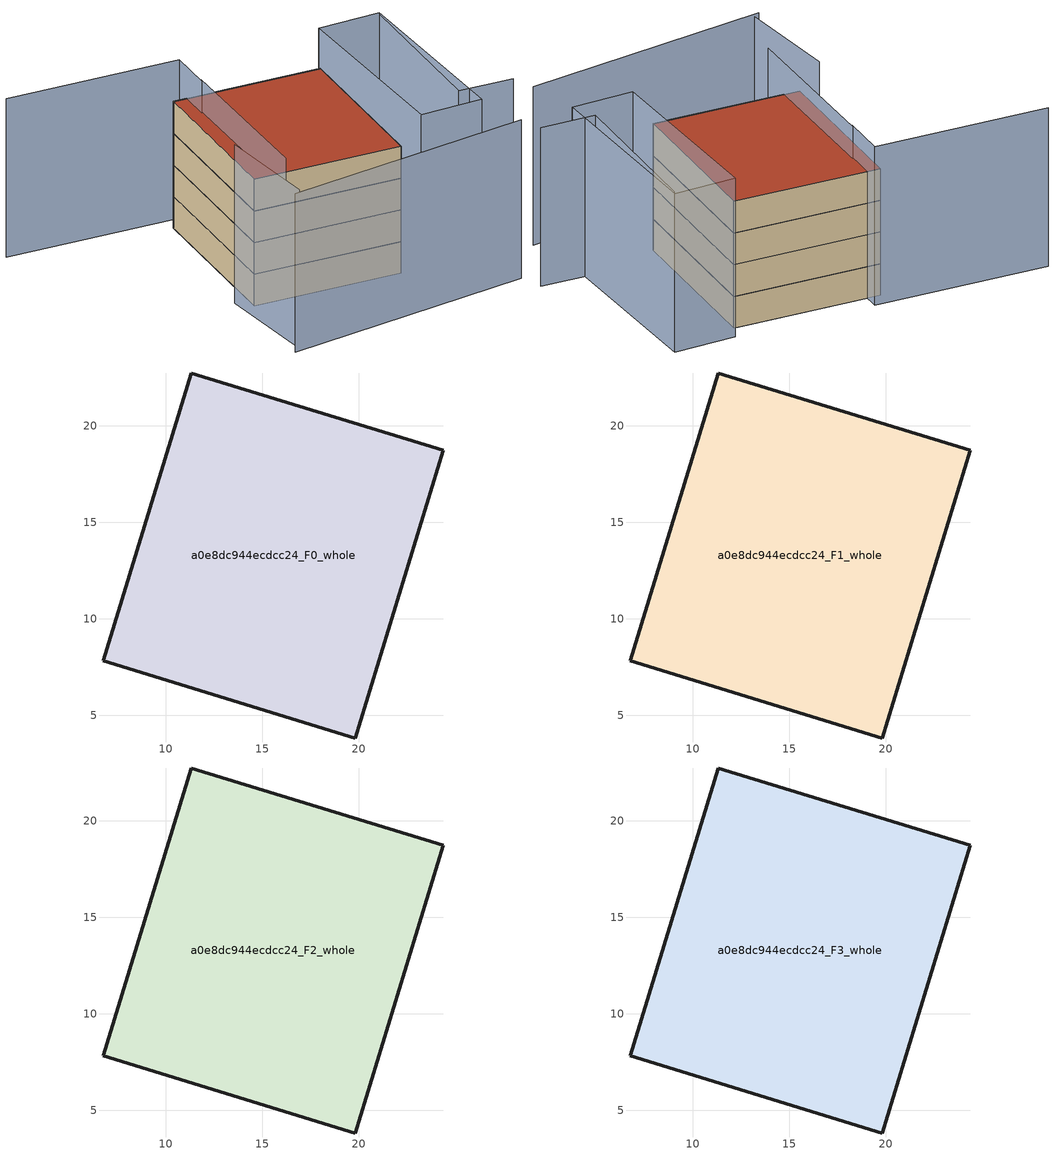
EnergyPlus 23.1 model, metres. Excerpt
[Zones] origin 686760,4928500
a0e8dc944ecdcc24_F0_whole
 floor ground (EU_floor_Construction): 19.81,3.82 24.39,18.74 11.31,22.75 6.74,7.83 z0
 wall outside (EU_wall_Construction): 6.74,7.83 11.31,22.75 24.39,18.74 19.81,3.82 6.74,7.83 z0:3
a0e8dc944ecdcc24_F1_whole
 floor to a0e8dc944ecdcc24_F0_whole (EU_floor_Construction): 19.81,3.82 24.38,18.74 11.31,22.75 6.74,7.83 z3
 wall outside (EU_wall_Construction): 6.74,7.83 11.31,22.75 24.39,18.74 19.81,3.82 6.74,7.83 z3:6
a0e8dc944ecdcc24_F2_whole
 floor to a0e8dc944ecdcc24_F1_whole (EU_floor_Construction): 19.81,3.82 24.38,18.74 11.31,22.75 6.74,7.83 z6
 wall outside (EU_wall_Construction): 6.74,7.83 11.31,22.75 24.39,18.74 19.81,3.82 6.74,7.83 z6:9
a0e8dc944ecdcc24_F3_whole
 floor to a0e8dc944ecdcc24_F2_whole (EU_floor_Construction): 19.81,3.82 24.38,18.74 11.31,22.75 6.74,7.83 z9
 wall outside (EU_wall_Construction): 6.74,7.83 11.31,22.75 24.39,18.74 19.81,3.82 6.74,7.83 z9:12
 roof outside (EU_roof_Construction): 24.39,18.74 19.81,3.82 6.74,7.83 11.31,22.75 z12
shading: 3.63,-0.6 26.53,-3.69 / 5.86,9.31 4.35,-0.31 / 31.09,2.19 26.24,3.68 / 26.24,3.68 30.73,18.28 / 11.82,19.84 7.35,4.62 / -2.5,28.46 12.91,23.74 / 12.91,23.74 11.64,19.59 / 21.01,2.67 25.3,19.94 / 25.3,19.94 30.93,18.54 / 30.93,18.54 26.65,1.27 / 26.65,1.27 21.01,2.67 z0:15
[Building]
EU S2 Campaign: North Axis=0; Terrain=City; Solar Distribution=FullExterior
[Site:Location]
Bologna: Latitude=44.5; Longitude=11.25; Time Zone=1; Elevation=37
[SizingPeriod:WeatherFileDays]
AnnualSizingPeriod: Begin Month=1; Begin Day of Month=1; End Month=12; End Day of Month=31; Day of Week for Start Day=Monday; Use Weather File Daylight Saving Period=No; Use Weather File Rain and Snow Indicators=No
[MATERIAL]
EU_InternalMass_Material: Roughness=MediumRough; Thickness=0.1; Conductivity=1; Density=1800; Specific Heat=900; Thermal Absorptance=0.9; Solar Absorptance=0.7; Visible Absorptance=0.7
[MATERIAL:NOMASS] Roughness=MediumRough; Thermal Absorptance=0.9; Solar Absorptance=0.7; Visible Absorptance=0.7
Name | Thermal Resistance
EU_wall_NoMass | 0.937881
EU_roof_NoMass | 0.548572
EU_floor_NoMass | 0.71348
[CONSTRUCTION]
EU_wall_Construction: EU_wall_NoMass
EU_roof_Construction: EU_roof_NoMass
EU_floor_Construction: EU_floor_NoMass
EU_InternalMass_Construction: EU_InternalMass_Material
[ZONE] Type=1; Multiplier=1; Ceiling Height=autocalculate; Floor Area=autocalculate; Part of Total Floor Area=Yes
Name | Volume
a0e8dc944ecdcc24_F0_whole | 640.05
a0e8dc944ecdcc24_F1_whole; a0e8dc944ecdcc24_F2_whole; a0e8dc944ecdcc24_F3_whole | 640.051
[INTERNALMASS] Construction=EU_InternalMass_Construction; Surface Area=213.35
Name | Zone or ZoneList
a0e8dc944ecdcc24_F0_whole_EU_InternalMass | a0e8dc944ecdcc24_F0_whole
a0e8dc944ecdcc24_F1_whole_EU_InternalMass | a0e8dc944ecdcc24_F1_whole
a0e8dc944ecdcc24_F2_whole_EU_InternalMass | a0e8dc944ecdcc24_F2_whole
a0e8dc944ecdcc24_F3_whole_EU_InternalMass | a0e8dc944ecdcc24_F3_whole
[OTHEREQUIPMENT] Fuel Type=Electricity; Design Level Calculation Method=Watts/Area; Power per Zone Floor Area=1; Fraction Latent=0; Fraction Radiant=0; Fraction Lost=0; Carbon Dioxide Generation Rate=0; EndUse Subcategory=EU_Step8_InternalGains
Name | Zone or ZoneList or Space or SpaceList | Schedule
EU_Step8_InternalGain_a0e8dc944ecdcc24_F0_whole_f000 | a0e8dc944ecdcc24_F0_whole | EU_Step8_GainSchedule_a0e8dc944ecdcc24_F0_whole_f000
EU_Step8_InternalGain_a0e8dc944ecdcc24_F1_whole_f000 | a0e8dc944ecdcc24_F1_whole | EU_Step8_GainSchedule_a0e8dc944ecdcc24_F1_whole_f000
EU_Step8_InternalGain_a0e8dc944ecdcc24_F2_whole_f000 | a0e8dc944ecdcc24_F2_whole | EU_Step8_GainSchedule_a0e8dc944ecdcc24_F2_whole_f000
EU_Step8_InternalGain_a0e8dc944ecdcc24_F3_whole_f000 | a0e8dc944ecdcc24_F3_whole | EU_Step8_GainSchedule_a0e8dc944ecdcc24_F3_whole_f000
[ZONEVENTILATION:DESIGNFLOWRATE] Schedule=EU_AlwaysOn; Design Flow Rate Calculation Method=AirChanges/Hour; Air Changes per Hour=0.687892; Ventilation Type=Natural; Fan Pressure Rise=0; Fan Total Efficiency=1; Constant Term Coefficient=1; Temperature Term Coefficient=0; Velocity Term Coefficient=0; Velocity Squared Term Coefficient=0; Minimum Indoor Temperature=-100; Maximum Indoor Temperature=100; Delta Temperature=-100; Minimum Outdoor Temperature=-100; Maximum Outdoor Temperature=100; Maximum Wind Speed=40
Name | Zone or ZoneList or Space or SpaceList
EU_ConstantAir_a0e8dc944ecdcc24_F0_whole | a0e8dc944ecdcc24_F0_whole
EU_ConstantAir_a0e8dc944ecdcc24_F1_whole | a0e8dc944ecdcc24_F1_whole
EU_ConstantAir_a0e8dc944ecdcc24_F2_whole | a0e8dc944ecdcc24_F2_whole
EU_ConstantAir_a0e8dc944ecdcc24_F3_whole | a0e8dc944ecdcc24_F3_whole
[HVACTEMPLATE:THERMOSTAT] Constant Heating Setpoint=20; Constant Cooling Setpoint=50
EU_HeatOnly_a0e8dc944ecdcc24_F0_whole; EU_HeatOnly_a0e8dc944ecdcc24_F1_whole; EU_HeatOnly_a0e8dc944ecdcc24_F2_whole; EU_HeatOnly_a0e8dc944ecdcc24_F3_whole
[HVACTEMPLATE:ZONE:IDEALLOADSAIRSYSTEM] System Availability Schedule=EU_AlwaysOn; Maximum Heating Supply Air Temperature=50; Minimum Cooling Supply Air Temperature=13; Maximum Heating Supply Air Humidity Ratio=0.0156; Minimum Cooling Supply Air Humidity Ratio=0.0077; Heating Limit=NoLimit; Cooling Limit=NoLimit; Heating Availability Schedule=EU_AlwaysOn; Cooling Availability Schedule=EU_CoolingOff; Dehumidification Control Type=ConstantSensibleHeatRatio; Cooling Sensible Heat Ratio=0.7; Dehumidification Setpoint=60; Humidification Control Type=None; Humidification Setpoint=30; Outdoor Air Method=None; Outdoor Air Flow Rate per Person=0.00944; Outdoor Air Flow Rate per Zone Floor Area=0; Outdoor Air Flow Rate per Zone=0; Demand Controlled Ventilation Type=None; Outdoor Air Economizer Type=NoEconomizer; Heat Recovery Type=None; Sensible Heat Recovery Effectiveness=0.7; Latent Heat Recovery Effectiveness=0.65
Name | Template Thermostat
a0e8dc944ecdcc24_F0_whole | EU_HeatOnly_a0e8dc944ecdcc24_F0_whole
a0e8dc944ecdcc24_F1_whole | EU_HeatOnly_a0e8dc944ecdcc24_F1_whole
a0e8dc944ecdcc24_F2_whole | EU_HeatOnly_a0e8dc944ecdcc24_F2_whole
a0e8dc944ecdcc24_F3_whole | EU_HeatOnly_a0e8dc944ecdcc24_F3_whole
[SIZING:ZONE] Zone Cooling Design Supply Air Temperature Input Method=SupplyAirTemperature; Zone Cooling Design Supply Air Temperature=13; Zone Heating Design Supply Air Temperature Input Method=SupplyAirTemperature; Zone Heating Design Supply Air Temperature=50; Zone Cooling Design Supply Air Humidity Ratio=0.008; Zone Heating Design Supply Air Humidity Ratio=0.008; Cooling Design Air Flow Method=DesignDay; Cooling Design Air Flow Rate=0; Cooling Minimum Air Flow per Zone Floor Area=0.000762; Cooling Minimum Air Flow=0; Cooling Minimum Air Flow Fraction=0.2; Heating Design Air Flow Method=DesignDay; Heating Design Air Flow Rate=0; Heating Maximum Air Flow per Zone Floor Area=0.002032; Heating Maximum Air Flow=0.141576; Heating Maximum Air Flow Fraction=0.3; Account for Dedicated Outdoor Air System=No; Dedicated Outdoor Air System Control Strategy=NeutralSupplyAir; Dedicated Outdoor Air Low Setpoint Temperature for Design=autosize; Dedicated Outdoor Air High Setpoint Temperature for Design=autosize; Zone Load Sizing Method=Sensible Load Only No Latent Load; Zone Latent Cooling Design Supply Air Humidity Ratio Input Method=HumidityRatioDifference; Zone Cooling Design Supply Air Humidity Ratio Difference=0.005; Zone Latent Heating Design Supply Air Humidity Ratio Input Method=HumidityRatioDifference; Zone Humidification Design Supply Air Humidity Ratio Difference=0.005
a0e8dc944ecdcc24_F0_whole; a0e8dc944ecdcc24_F1_whole; a0e8dc944ecdcc24_F2_whole; a0e8dc944ecdcc24_F3_whole
[SCHEDULE:CONSTANT]
Name | Hourly Value
EU_AlwaysOn | 1
EU_CoolingOff | 0
[SCHEDULE:FILE] Column Number=1; Rows to Skip at Top=0; Number of Hours of Data=8760; Column Separator=Comma; Interpolate to Timestep=No; Minutes per Item=60; Adjust Schedule for Daylight Savings=Yes
Name | File
EU_Step8_GainSchedule_a0e8dc944ecdcc24_F0_whole_f000 | ../../schedules/a0e8dc944ecdcc24/a0e8dc944ecdcc24_F0_whole_f000_gain.csv
EU_Step8_GainSchedule_a0e8dc944ecdcc24_F1_whole_f000 | ../../schedules/a0e8dc944ecdcc24/a0e8dc944ecdcc24_F1_whole_f000_gain.csv
EU_Step8_GainSchedule_a0e8dc944ecdcc24_F2_whole_f000 | ../../schedules/a0e8dc944ecdcc24/a0e8dc944ecdcc24_F2_whole_f000_gain.csv
EU_Step8_GainSchedule_a0e8dc944ecdcc24_F3_whole_f000 | ../../schedules/a0e8dc944ecdcc24/a0e8dc944ecdcc24_F3_whole_f000_gain.csv
